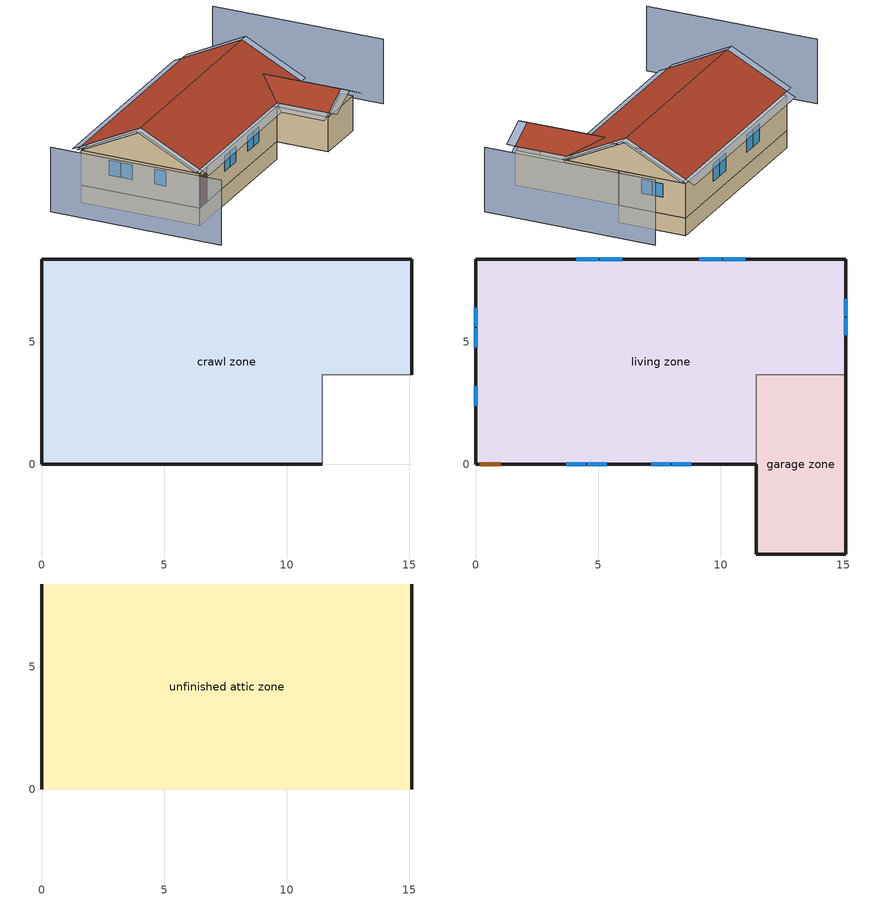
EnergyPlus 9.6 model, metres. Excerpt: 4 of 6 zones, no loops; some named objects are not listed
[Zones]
crawl zone
 floor foundation (FloorFndGrndCS): 0,0 0,8.39 15.1,8.39 15.1,3.66 11.45,3.66 11.45,0 z-1.22
 wall foundation (WallFndGrndCS): 15.1,3.66 15.1,8.39 0,8.39 0,0 11.45,0 z-1.22:0
 wall adiabatic (WallFndGrndCS): 11.45,0 11.45,3.66 15.1,3.66 z-1.22:0
garage zone
 floor foundation (FloorFndGrndUnfinSlab): 11.45,-3.66 11.45,3.66 15.1,3.66 15.1,-3.66 z0
 wall outside (WallExtUninsUnfin): 11.45,0 11.45,-3.66 15.1,-3.66 15.1,3.66 z0:2.44; 11.45,-3.66,2.44 15.1,-3.66,2.44 13.27,-3.66,3.35
 wall to living zone (WallIntFinInsUnfin Reversed): 15.1,3.66 11.45,3.66 11.45,0 z0:2.44
 roof outside (RoofUnfinUninsExt 1): 11.45,0,2.74 11.45,-3.66,2.74 13.27,-3.66,3.66 13.27,1.83,3.66; 15.1,0,2.74 13.27,1.83,3.66 13.27,-3.66,3.66 15.1,-3.66,2.74
living zone
 floor to crawl zone (FloorCSInsFin Reversed): 0,0 0,8.39 15.1,8.39 15.1,3.66 11.45,3.66 11.45,0 z0
 wall outside (WallExtInsFin): 15.1,3.66 15.1,8.39 0,8.39 0,0 0.13,0 1.05,0 11.45,0 z0:2.44
 window (WindowConstruction): 15.1,5.27 15.1,5.99 / 15.1,6.05 15.1,6.78 z1.17:2.13; 3.69,0 4.48,0 / 4.54,0 5.34,0 / 7.16,0 7.95,0 / 8.01,0 8.8,0 z1.08:2.13; 0,6.41 0,5.62 / 0,5.56 0,4.78 / 0,3.19 0,2.41 z1.09:2.13; 11.01,8.39 10.1,8.39 / 10.04,8.39 9.13,8.39 / 5.98,8.39 5.06,8.39 / 5,8.39 4.09,8.39 z0.92:2.13
 door (Door): 0.15,0 1.02,0 z0:2.13
unfinished attic zone
 floor to garage zone (FloorUnfinUninsUnfin): 15.1,3.66 15.1,0 11.45,0 11.45,3.66 z2.44
 floor to living zone (FloorFinInsUnfinAttic): 15.1,8.39 15.1,3.66 11.45,3.66 11.45,0 0,0 0,8.39 z2.44
 wall outside (WallExtUninsUnfin): 0,4.2,4.54 0,8.39,2.44 0,0,2.44; 15.1,4.2,4.54 15.1,0,2.44 15.1,8.39,2.44
 roof outside (RoofUnfinInsExt): 0,4.2,4.84 15.1,4.2,4.84 15.1,8.39,2.74 0,8.39,2.74; 15.1,4.2,4.84 0,4.2,4.84 0,0,2.74 11.45,0,2.74 13.27,1.83,3.66 15.1,0,2.74
shading: -4.57,8.39 -4.57,-3.66 / 19.67,-3.66 19.67,8.39 z0:4.54; 15.1,5.27 15.1,5.99 / 15.1,6.05 15.1,6.78 z1.17:2.13; 3.69,0 4.48,0 / 4.54,0 5.34,0 / 7.16,0 7.95,0 / 8.01,0 8.8,0 z1.08:2.13; 0,6.41 0,5.62 / 0,5.56 0,4.78 / 0,3.19 0,2.41 z1.09:2.13; 11.01,8.39 10.1,8.39 / 10.04,8.39 9.13,8.39 / 5.98,8.39 5.06,8.39 / 5,8.39 4.09,8.39 z0.92:2.13; -0.61,8.39,2.74 -0.61,4.2,4.84 0,4.2,4.84 0,8.39,2.74; 15.71,4.2,4.84 15.71,8.39,2.74 15.1,8.39,2.74 15.1,4.2,4.84; 15.1,9,2.44 0,9,2.44 0,8.39,2.74 15.1,8.39,2.74; 10.84,0,2.44 10.84,-3.66,2.44 11.45,-3.66,2.74 11.45,0,2.74; 11.45,-4.27,2.74 13.27,-4.27,3.66 13.27,-3.66,3.66 11.45,-3.66,2.74; 15.71,-3.66,2.44 15.71,0,2.44 15.1,0,2.74 15.1,-3.66,2.74; 13.27,-4.27,3.66 15.1,-4.27,2.74 15.1,-3.66,2.74 13.27,-3.66,3.66; 15.71,0,2.74 15.71,4.2,4.84 15.1,4.2,4.84 15.1,0,2.74; -0.61,4.2,4.84 -0.61,0,2.74 0,0,2.74 0,4.2,4.84; 0,-0.61,2.44 11.45,-0.61,2.44 11.45,0,2.74 0,0,2.74
[Building]
Building 1: North Axis {deg}=315; Terrain=Suburbs
[Site:Location]
Denver-Aurora-Buckley AFB: Latitude {deg}=39.72; Longitude {deg}=-104.75; Time Zone {hr}=-7; Elevation {m}=1726
[Site:GroundTemperature:Deep]
9.93506, 9.93506, 9.93506, 9.93506, 9.93506, 9.93506, 9.93506, 9.93506, 9.93506, 9.93506, 9.93506, 9.93506
[Site:WaterMainsTemperature]
Calculation Method=Correlation; Annual Average Outdoor Air Temperature {C}=9.93506; Maximum Difference In Monthly Average Outdoor Air Temperatures {deltaC}=27.6077
[Material] Roughness=Rough
Name | Thickness {m} | Conductivity {W/m-K} | Density {kg/m3} | Specific Heat {J/kg-K} | Thermal Absorptance | Solar Absorptance | Visible Absorptance
Asphalt Shingles&#44 Medium | 0.009525 | 0.162714 | 1121.4 | 1465.45 | 0.91 | 0.85 | 0.85
Concrete 4.0 in. | 0.1016 | 1.803125 | 2242.8 | 837.4 | 0.9 | 0.7 | 0.7
Concrete 8.0 in.; FootingMaterial | 0.2032 | 1.803125 | 2242.8 | 837.4 | 0.9 | 0.7 | 0.7
DoorMaterial | 0.04445 | 0.0612267 | 512.64 | 1214.23 | 0.82 | 0.3 | 0.3
Drywall 0.5 in. | 0.0127 | 0.160291 | 801 | 837.4 | 0.9 | 0.5 | 0.1
Floor Covering | 0.0127 | 0.0433444 | 54.468 | 1339.84 | 0.9 | 0.9 | 0.7
FloorFinStudAndAirFloor | 0.1397 | 0.606274 | 67.691 | 1210.98 | 0.82 | 0.3 | 0.3
FloorIns | 0.23495 | 2.59817 | 67.691 | 1210.98 | 0.82 | 0.3 | 0.3
FloorUAAdditionalCeilingIns | 0.266954 | 0.0531827 | 16.02 | 1046.75 | 0.9 | 0.7 | 0.7
FloorUATrussandIns | 0.0889 | 0.0555643 | 50.7834 | 1165.1 | 0.9 | 0.5 | 0.9
res furniture material garage space | 0.1524 | 0.115458 | 640.8 | 1214.23 | 0.9 | 0.6 | 0.1
RoofSheathing | 0.01905 | 0.115458 | 512.64 | 1214.23 | 0.82 | 0.3 | 0.3
RoofStudAndAirRoof | 0.0889 | 4.72679 | 37.0049 | 1207.88 | 0.91 | 0.85 | 0.91
RoofUARoofIns | 0.18415 | 8.02397 | 37.0049 | 1207.88 | 0.91 | 0.85 | 0.91
WallCMU | 0.1524 | 0.510944 | 1001.12 | 852.065 | 0.92 | 0.75 | 0.92
WallCMU 1 | 0.1524 | 0.513384 | 1001.12 | 852.065 | 0.82 | 0.3 | 0.82
WallFurring | 0.0508 | 0.0453207 | 110.334 | 1154.52 | 0.92 | 0.75 | 0.92
WallFurring 1 | 0.0508 | 0.0455371 | 110.334 | 1154.52 | 0.82 | 0.3 | 0.82
WallSheathing | 0.0127 | 0.115458 | 512.64 | 1214.23 | 0.82 | 0.3 | 0.3
WallStudAndCavity | 0.0889 | 0.384544 | 83.0341 | 1211.67 | 0.92 | 0.75 | 0.92
WallStudAndCavity 1 | 0.0889 | 0.397942 | 83.0341 | 1211.67 | 0.82 | 0.3 | 0.3
Wood Floor | 0.015875 | 0.115458 | 544.68 | 1214.23 | 0.9 | 0.7 | 0.7
Wood&#44 Medium/Dark | 0.0254 | 0.102417 | 544.68 | 1172.36 | 0.92 | 0.75 | 0.75
[WindowMaterial:SimpleGlazingSystem]
WindowMaterial: U-Factor {W/m2-K}=2.15764; Solar Heat Gain Coefficient=0.44
[Construction]
Door: DoorMaterial
FloorCSInsFin Reversed: Floor Covering, Wood Floor, RoofSheathing, FloorIns
FloorFinInsUnfinAttic: Drywall 0.5 in., FloorUATrussandIns, FloorUAAdditionalCeilingIns
FloorFndGrndCS; FloorFndGrndUnfinSlab: Concrete 4.0 in.
FloorUnfinUninsUnfin: FloorFinStudAndAirFloor, RoofSheathing
FloorUnfinUninsUnfin Reversed: RoofSheathing, FloorFinStudAndAirFloor
FootingConstruction: FootingMaterial
res furniture construction garage space; res furniture construction living space: res furniture material garage space
RoofUnfinInsExt: Asphalt Shingles&#44 Medium, RoofSheathing, RoofUARoofIns
RoofUnfinUninsExt 1: Asphalt Shingles&#44 Medium, RoofSheathing, RoofStudAndAirRoof
WallExtInsFin: Wood&#44 Medium/Dark, WallSheathing, WallCMU, WallFurring, Drywall 0.5 in.
WallExtUninsUnfin: Wood&#44 Medium/Dark, WallSheathing, WallStudAndCavity
WallFndGrndCS: Concrete 8.0 in.
WallIntFinInsUnfin Reversed: WallFurring 1, WallCMU 1, WallSheathing
WallIntFinUninsFin: WallStudAndCavity 1, Drywall 0.5 in.
WindowConstruction: WindowMaterial
[Zone] Multiplier=1
Name | Part of Total Floor Area | Floor Area {m2} | Volume {m3}
crawl zone; living zone; unfinished attic zone | Yes
garage zone | Yes | 40.1341
res ds res ac asys ret air zone; res ds res fur gas asys ret air zone | No |  | 0.25
[InternalMass]
Name | Construction | Zone or ZoneList | Surface Area {m2}
Merged Surface 29 - Surface 29 Reversed | FloorUnfinUninsUnfin Reversed | garage zone | 13.378
res furniture mass garage space | res furniture construction garage space | garage zone | 2.67561
living space Partition | WallIntFinUninsFin | living zone | 113.342
res furniture mass living space | res furniture construction living space | living zone | 45.3367
[Foundation:Kiva] Wall Height Above Grade {m}=0.2032; Wall Depth Below Slab {m}=0.2032
Name | Footing Wall Construction
Foundation Kiva 1
Foundation Kiva 2 | FootingConstruction
[Foundation:Kiva:Settings]
Soil Conductivity {W/m-K}=1.731; Soil Density {kg/m3}=1842.3; Soil Specific Heat {J/kg-K}=418.7; Ground Solar Absorptivity=0.9; Ground Thermal Absorptivity=0.9; Ground Surface Roughness {m}=0.03; Far-Field Width {m}=40; Deep-Ground Boundary Condition=ZeroFlux; Deep-Ground Depth {m}=40; Minimum Cell Dimension {m}=0.02; Maximum Cell Growth Coefficient=1.5; Simulation Timestep=Hourly
[SurfaceProperty:ExposedFoundationPerimeter] Exposed Perimeter Calculation Method=TotalExposedPerimeter
Name | Total Exposed Perimeter {m}
Surface 20 | 39.6714
Surface 1 | 14.6304
[People]
res occupants|living space: Zone or ZoneList or Space or SpaceList=living zone; Number of People Schedule=occupants; Number of People Calculation Method=People; Number of People=1; Fraction Radiant=0.319734; Sensible Heat Fraction=0.573; Activity Level Schedule=res occupants activity schedule; Carbon Dioxide Generation Rate {m3/s-W}=0; Enable ASHRAE 55 Comfort Warnings=No; Mean Radiant Temperature Calculation Type=ZoneAveraged
[Lights] Design Level Calculation Method=LightingLevel; Return Air Fraction=0; Fraction Radiant=0.6; Fraction Visible=0.2; Fraction Replaceable=1
Name | Zone or ZoneList or Space or SpaceList | Schedule | Lighting Level {W}
res lighting garage garage space | garage zone | lighting_garage | 24.4516
res lighting interior living space | living zone | lighting_interior | 655.084
[ElectricEquipment] Design Level Calculation Method=EquipmentLevel
Name | Zone or ZoneList or Space or SpaceList | Schedule | Design Level {W} | Fraction Latent | Fraction Radiant | Fraction Lost
res freezer | garage zone | res freezer schedule | 47.9573 | 0 | 0 | 0
res cd electric | living zone | clothes_dryer | 565.607 | 0 | 0.6 | 0
res ceil fan | living zone | ceiling_fan | 0 | 0 | 0.558 | 0
res cw | living zone | clothes_washer_power | 681.712 | 0 | 0.48 | 0.2
res dw | living zone | dishwasher_power | 612.364 | 0.15 | 0.36 | 0.25
res infil_1 bath fan; res infil_1 house fan; res infil_1 range fan | living zone | Always On Discrete | 0 | 0 | 0 | 1
res misc plug loads|living space | living zone | plug_loads | 716.368 | 0.021 | 0.558 | 0.049
res range electric | living zone | cooking_range | 1771.31 | 0.3 | 0.24 | 0.3
res refrig | living zone | res refrig schedule | 65.0889 | 0 | 0 | 0
[OtherEquipment] Design Level Calculation Method=EquipmentLevel
Name | Fuel Type | Zone or ZoneList or Space or SpaceList | Schedule | Design Level {W} | Fraction Latent | Fraction Radiant | Fraction Lost
res ds res ac asys RetDCnToAhEquip; res ds res ac asys SupDCnToAhEq; res ds res ac asys SupLatLkToAhEq; res ds res ac asys SupSLkToAhEq; res ds res fur gas asys RetDCnToAhEquip; res ds res fur gas asys SupDCnToAhEq; res ds res fur gas asys SupLatLkToAhEq; res ds res fur gas asys SupSLkToAhEq | None | crawl zone | Always On Discrete | 0
res bath | None | living zone | baths | 4176.03 | 0 | 0 | 0
res cd gas | NaturalGas | living zone | clothes_dryer | 7514.49 | 0.05 | 0.06 | 0.85
res ds res ac asys SupDCnToLvEq; res ds res ac asys SupLatLkToLvEq; res ds res ac asys SupSLkToLvEq; res ds res fur gas asys SupDCnToLvEq; res ds res fur gas asys SupLatLkToLvEq; res ds res fur gas asys SupSLkToLvEq | None | living zone | Always On Discrete | 0
res hot water distribution | None | living zone | showers | 4162.62 | 0 | 0 | 0
res shower | None | living zone | showers | 3032.74 | 0.486891 | 0 | 0
res sink | None | living zone | sinks | 570.38 | 0.311263 | 0 | 0
res ds res ac asys RetDCnToPlEq; res ds res ac asys RetLatLkEq; res ds res ac asys RetSLkEq | None | res ds res ac asys ret air zone | Always On Discrete | 0
res ds res fur gas asys RetDCnToPlEq; res ds res fur gas asys RetLatLkEq; res ds res fur gas asys RetSLkEq | None | res ds res fur gas asys ret air zone | Always On Discrete | 0
[ZoneInfiltration:DesignFlowRate] Schedule=Always On Discrete
Name | Zone or ZoneList | Design Flow Rate Calculation Method | Air Changes per Hour {1/hr} | Constant Term Coefficient | Temperature Term Coefficient | Velocity Term Coefficient | Velocity Squared Term Coefficient | Design Flow Rate {m3/s}
res infil|crawl space | crawl zone | AirChanges/Hour | 2 | 1 | 0 | 0 | 0
res infil_1 flow; res nv_1 flow | living zone | Flow/Zone |  |  |  |  |  | 0
[ZoneInfiltration:EffectiveLeakageArea] Schedule=Always On Discrete
Name | Zone | Effective Air Leakage Area {cm2} | Stack Coefficient | Wind Coefficient
res infil|garage attic space; res infil|garage space | garage zone | 314.515 | 0.000193601 | 5.36539e-05
res infil|unfinished attic space | unfinished attic zone | 4219.77 | 0.000166956 | 3.44341e-05
[ZoneMixing] Schedule=Always On Continuous; Design Flow Rate Calculation Method=Flow/Zone; Design Flow Rate {m3/s}=0
Name | Zone | Source Zone
res ds res ac asys LivToAhMix; res ds res fur gas asys LivToAhMix | crawl zone | living zone
res ds res ac asys AhToLivMix; res ds res fur gas asys AhToLivMix | living zone | crawl zone
[Exterior:Lights]
res lighting exterior: Schedule=lighting_exterior; Design Level {W}=39.3671
[AirLoopHVAC:ReturnPlenum]
Name | Zone
res ac asys return plenum | res ds res ac asys ret air zone
res fur gas asys return plenum | res ds res fur gas asys ret air zone
[EnergyManagementSystem:Sensor]
Name | Output:Variable or Output:Meter | Output:Variable or Output:Meter Index Key
res_af_vw_s | Site Wind Speed
res_ds_res_ac_asys_ah_mfr_s | System Node Mass Flow Rate | Node 19
res_ds_res_ac_asys_ah_tt_s | System Node Temperature | Node 19
res_ds_res_ac_asys_ah_t_s; res_ds_res_fur_gas_asys_ah_t_s | Zone Air Temperature | crawl zone
res_ds_res_ac_asys_ah_vfr_s | System Node Current Density Volume Flow Rate | Node 19
res_ds_res_ac_asys_ah_wt_s | System Node Humidity Ratio | Node 19
res_ds_res_ac_asys_ah_w_s; res_ds_res_fur_gas_asys_ah_w_s | Zone Mean Air Humidity Ratio | crawl zone
res_ds_res_ac_asys_ra_t_s | System Node Temperature | Node 22
res_ds_res_ac_asys_ra_w_s | System Node Humidity Ratio | Node 22
res_ds_res_fur_gas_asys_ah_mfr_s | System Node Mass Flow Rate | Node 26
res_ds_res_fur_gas_asys_ah_tt_s | System Node Temperature | Node 26
res_ds_res_fur_gas_asys_ah_vfr_s | System Node Current Density Volume Flow Rate | Node 26
res_ds_res_fur_gas_asys_ah_wt_s | System Node Humidity Ratio | Node 26
res_ds_res_fur_gas_asys_ra_t_s | System Node Temperature | Node 29
res_ds_res_fur_gas_asys_ra_w_s | System Node Humidity Ratio | Node 29
res_infil_1_bath_sch_s | Schedule Value | res mv_1 bath exhaust schedule
res_infil_1_dryer_sch_s | Schedule Value | clothes_dryer_exhaust
res_infil_1_range_sch_s | Schedule Value | res mv_1 range exhaust schedule
res_infil_1_wh_sch_s | Schedule Value | Always On Discrete
res_nv_1_nva_s | Schedule Value | res nv_1 avail schedule
res_nv_1_sp_s | Schedule Value | res nv_1 temp schedule
res_nv_pb_s | Site Outdoor Air Barometric Pressure
res_nv_wt_s | Site Outdoor Air Humidity Ratio
res_shower_mixsp | Schedule Value | fixtures temperature schedule
[EnergyManagementSystem:Actuator]
Name | Actuated Component Unique | Actuated Component Type | Actuated Component Control Type
res_ds_res_ac_asys_AhToLivMix_act | res ds res ac asys AhToLivMix | ZoneMixing | Air Exchange Flow Rate
res_ds_res_ac_asys_LivToAhMix_act | res ds res ac asys LivToAhMix | ZoneMixing | Air Exchange Flow Rate
res_ds_res_ac_asys_RetDCnToAhEquip_act | res ds res ac asys RetDCnToAhEquip | OtherEquipment | Power Level
res_ds_res_ac_asys_RetDCnToPlEq_act | res ds res ac asys RetDCnToPlEq | OtherEquipment | Power Level
res_ds_res_ac_asys_RetLatLkEq_act | res ds res ac asys RetLatLkEq | OtherEquipment | Power Level
res_ds_res_ac_asys_RetSLkEq_act | res ds res ac asys RetSLkEq | OtherEquipment | Power Level
res_ds_res_ac_asys_SupDCnToAhEq_act | res ds res ac asys SupDCnToAhEq | OtherEquipment | Power Level
res_ds_res_ac_asys_SupDCnToLvEq_act | res ds res ac asys SupDCnToLvEq | OtherEquipment | Power Level
res_ds_res_ac_asys_SupLatLkToAhEq_act | res ds res ac asys SupLatLkToAhEq | OtherEquipment | Power Level
res_ds_res_ac_asys_SupLatLkToLvEq_act | res ds res ac asys SupLatLkToLvEq | OtherEquipment | Power Level
res_ds_res_ac_asys_SupSLkToAhEq_act | res ds res ac asys SupSLkToAhEq | OtherEquipment | Power Level
res_ds_res_ac_asys_SupSLkToLvEq_act | res ds res ac asys SupSLkToLvEq | OtherEquipment | Power Level
res_ds_res_fur_gas_asys_AhToLivMix_act | res ds res fur gas asys AhToLivMix | ZoneMixing | Air Exchange Flow Rate
res_ds_res_fur_gas_asys_LivToAhMix_act | res ds res fur gas asys LivToAhMix | ZoneMixing | Air Exchange Flow Rate
res_ds_res_fur_gas_asys_RetDCnToAhEquip_act | res ds res fur gas asys RetDCnToAhEquip | OtherEquipment | Power Level
res_ds_res_fur_gas_asys_RetDCnToPlEq_act | res ds res fur gas asys RetDCnToPlEq | OtherEquipment | Power Level
res_ds_res_fur_gas_asys_RetLatLkEq_act | res ds res fur gas asys RetLatLkEq | OtherEquipment | Power Level
res_ds_res_fur_gas_asys_RetSLkEq_act | res ds res fur gas asys RetSLkEq | OtherEquipment | Power Level
res_ds_res_fur_gas_asys_SupDCnToAhEq_act | res ds res fur gas asys SupDCnToAhEq | OtherEquipment | Power Level
res_ds_res_fur_gas_asys_SupDCnToLvEq_act | res ds res fur gas asys SupDCnToLvEq | OtherEquipment | Power Level
res_ds_res_fur_gas_asys_SupLatLkToAhEq_act | res ds res fur gas asys SupLatLkToAhEq | OtherEquipment | Power Level
res_ds_res_fur_gas_asys_SupLatLkToLvEq_act | res ds res fur gas asys SupLatLkToLvEq | OtherEquipment | Power Level
res_ds_res_fur_gas_asys_SupSLkToAhEq_act | res ds res fur gas asys SupSLkToAhEq | OtherEquipment | Power Level
res_ds_res_fur_gas_asys_SupSLkToLvEq_act | res ds res fur gas asys SupSLkToLvEq | OtherEquipment | Power Level
res_infil_1_bath_fan_act | res infil_1 bath fan | ElectricEquipment | Electricity Rate
res_infil_1_flow_act | res infil_1 flow | Zone Infiltration | Air Exchange Flow Rate
res_infil_1_house_fan_act | res infil_1 house fan | ElectricEquipment | Electricity Rate
res_infil_1_range_fan_act | res infil_1 range fan | ElectricEquipment | Electricity Rate
res_nv_1_flow_act | res nv_1 flow | Zone Infiltration | Air Exchange Flow Rate
[EnergyManagementSystem:ProgramCallingManager]
res af_1 program calling manager: BeginTimestepBeforePredictor; res_infil_1_program; res_nv_1_program
res ds res ac asys program calling manager: EndOfSystemTimestepAfterHVACReporting; res_ds_res_ac_asys_program
res ds res fur gas asys program calling manager: EndOfSystemTimestepAfterHVACReporting; res_ds_res_fur_gas_asys_program
res shower sag: EndOfSystemTimestepAfterHVACReporting; res_shower_sag
[EnergyManagementSystem:Program]
res_ds_res_ac_asys_program: Set res_ds_res_ac_asys_AhMfr = res_ds_res_ac_asys_ah_mfr_s; Set res_ds_res_ac_asys_FanRtf = res_ds_res_ac_asys_fan_rtf_s; Set res_ds_res_ac_asys_AhVfr = res_ds_res_ac_asys_ah_vfr_s; Set res_ds_res_ac_asys_AhTt = res_ds_res_ac_asys_ah_tt_s; Set res_ds_res_ac_asys_AhWt = res_ds_res_ac_asys_ah_wt_s; Set res_ds_res_ac_asys_RaT = res_ds_res_ac_asys_ra_t_s; Set res_ds_res_ac_asys_RaW = res_ds_res_ac_asys_ra_w_s; Set res_ds_res_ac_asys_AhT = res_ds_res_ac_asys_ah_t_s; Set res_ds_res_ac_asys_AhW = res_ds_res_ac_asys_ah_w_s; Run res_ds_res_ac_asys_lk_subrout; Set res_ds_res_ac_asys_SupSLkToLvEq_act = res_ds_res_ac_asys_SupSLkToLv; Set res_ds_res_ac_asys_SupLatLkToLvEq_act = res_ds_res_ac_asys_SupLatLkToLv; Set res_ds_res_ac_asys_SupDCnToLvEq_act = res_ds_res_ac_asys_SupDCnToLv; Set res_ds_res_ac_asys_SupDCnToAhEq_act = res_ds_res_ac_asys_SupDCnToAh; Set res_ds_res_ac_asys_SupSLkToAhEq_act = res_ds_res_ac_asys_SupSLkToAh; Set res_ds_res_ac_asys_SupLatLkToAhEq_act = res_ds_res_ac_asys_SupLatLkToAh; Set res_ds_res_ac_asys_RetSLkEq_act = res_ds_res_ac_asys_RetSLk; Set res_ds_res_ac_asys_RetLatLkEq_act = res_ds_res_ac_asys_RetLatLk; Set res_ds_res_ac_asys_RetDCnToPlEq_act = res_ds_res_ac_asys_RetDCnToPl; Set res_ds_res_ac_asys_RetDCnToAhEquip_act = res_ds_res_ac_asys_RetDCnToAh; Set res_ds_res_ac_asys_AhToLivMix_act = res_ds_res_ac_asys_AhToLiv; Set res_ds_res_ac_asys_LivToAhMix_act = res_ds_res_ac_asys_LivToAh
res_ds_res_fur_gas_asys_program: Set res_ds_res_fur_gas_asys_AhMfr = res_ds_res_fur_gas_asys_ah_mfr_s; Set res_ds_res_fur_gas_asys_FanRtf = res_ds_res_fur_gas_asys_fan_rtf_s; Set res_ds_res_fur_gas_asys_AhVfr = res_ds_res_fur_gas_asys_ah_vfr_s; Set res_ds_res_fur_gas_asys_AhTt = res_ds_res_fur_gas_asys_ah_tt_s; Set res_ds_res_fur_gas_asys_AhWt = res_ds_res_fur_gas_asys_ah_wt_s; Set res_ds_res_fur_gas_asys_RaT = res_ds_res_fur_gas_asys_ra_t_s; Set res_ds_res_fur_gas_asys_RaW = res_ds_res_fur_gas_asys_ra_w_s; Set res_ds_res_fur_gas_asys_AhT = res_ds_res_fur_gas_asys_ah_t_s; Set res_ds_res_fur_gas_asys_AhW = res_ds_res_fur_gas_asys_ah_w_s; Run res_ds_res_fur_gas_asys_lk_subrout; Set res_ds_res_fur_gas_asys_SupSLkToLvEq_act = res_ds_res_fur_gas_asys_SupSLkToLv; Set res_ds_res_fur_gas_asys_SupLatLkToLvEq_act = res_ds_res_fur_gas_asys_SupLatLkToLv; Set res_ds_res_fur_gas_asys_SupDCnToLvEq_act = res_ds_res_fur_gas_asys_SupDCnToLv; Set res_ds_res_fur_gas_asys_SupDCnToAhEq_act = res_ds_res_fur_gas_asys_SupDCnToAh; Set res_ds_res_fur_gas_asys_SupSLkToAhEq_act = res_ds_res_fur_gas_asys_SupSLkToAh; Set res_ds_res_fur_gas_asys_SupLatLkToAhEq_act = res_ds_res_fur_gas_asys_SupLatLkToAh; Set res_ds_res_fur_gas_asys_RetSLkEq_act = res_ds_res_fur_gas_asys_RetSLk; Set res_ds_res_fur_gas_asys_RetLatLkEq_act = res_ds_res_fur_gas_asys_RetLatLk; Set res_ds_res_fur_gas_asys_RetDCnToPlEq_act = res_ds_res_fur_gas_asys_RetDCnToPl; Set res_ds_res_fur_gas_asys_RetDCnToAhEquip_act = res_ds_res_fur_gas_asys_RetDCnToAh; Set res_ds_res_fur_gas_asys_AhToLivMix_act = res_ds_res_fur_gas_asys_AhToLiv; Set res_ds_res_fur_gas_asys_LivToAhMix_act = res_ds_res_fur_gas_asys_LivToAh
res_infil_1_program: Set p_m = 0.14; Set p_s = 0.22; Set s_m = 270; Set s_s = 370; Set z_m = 9.99744; Set z_s = 2.4384; Set f_t = (((s_m/z_m)^p_m)*((z_s/s_s)^p_s)); Set Tdiff = res_af_1_tin_s-res_af_1_tt_s; Set dT = @Abs Tdiff; Set c = 0.1196; Set Cs = 0.0555; Set Cw = 0.1015; Set n = 0.65; Set sft = (f_t*0.5); Set temp1 = ((c*Cw)*((sft*res_af_vw_s)^(2*n)))^2; Set Qn = (((c*Cs*(dT^n))^2)+temp1)^0.5; Set Tdiff = res_af_1_tin_s-res_af_1_tt_s; Set QWHV = res_infil_1_wh_sch_s*0.0; Set Qrange = res_infil_1_range_sch_s*0.0472; Set Qdryer = res_infil_1_dryer_sch_s*0.0472; Set Qbath = res_infil_1_bath_sch_s*0.0472; Set QductsOut = 0; Set QductsIn = 0; Set QductsOut = QductsOut+res_ds_res_fur_gas_asys_lk_ret_fan_equiv; Set QductsIn = QductsIn+res_ds_res_fur_gas_asys_lk_sup_fan_equiv; Set QductsOut = QductsOut+res_ds_res_ac_asys_lk_ret_fan_equiv; Set QductsIn = QductsIn+res_ds_res_ac_asys_lk_sup_fan_equiv; Set Qout = Qrange+Qbath+Qdryer+QductsOut; Set Qin = QWHV+QductsIn; Set faneff_wh = 1; Set res_infil_1_house_fan_act = (QWHV*300)/faneff_wh*0; Set faneff_sp = 0.4719474432000001; Set res_infil_1_range_fan_act = (Qrange*300)/faneff_sp; Set res_infil_1_bath_fan_act = (Qbath*300)/faneff_sp; Set Qfan = (@Max Qout Qin); If Qfan > 0; Set Qavg = ((Qout + Qin) / 2.0); If ((@Abs (Qout - Qavg)) / Qavg) <= 0.1; Set phi = 1; Else; Set phi = (Qn / (Qn + Qfan)); EndIf; Set Qinf_adj = phi * Qn; Else; Set Qinf_adj = Qn; EndIf; Set res_infil_1_flow_act = Qfan + Qinf_adj
res_nv_1_program: Set Tdiff = res_af_1_tin_s-res_af_1_tt_s; Set dT = (@Abs Tdiff); Set pt = (@RhFnTdbWPb res_af_1_tt_s res_nv_wt_s res_nv_pb_s); Set NVA = 4596.833461283603; Set Cs = 8.963020389461627e-05; Set Cw = 6.158219665777789e-05; Set MNV = 1.5354023485439978; Set MHR = 0.0115; Set MRH = 0.7; Set temp1 = (res_nv_1_nva_s*NVA); Set SGNV = temp1*((((Cs*dT)+(Cw*(res_af_vw_s^2)))^0.5)/1000); If (res_nv_wt_s<MHR) && (pt<MRH) && (res_af_1_tin_s>res_nv_1_sp_s); Set temp2 = (res_af_1_tin_s-res_nv_1_sp_s); Set NVadj1 = temp2/(res_af_1_tin_s-res_af_1_tt_s); Set NVadj2 = (@Min NVadj1 1); Set NVadj3 = (@Max NVadj2 0); Set NVadj = SGNV*NVadj3; Set res_nv_1_flow_act = (@Min NVadj MNV); Else; Set res_nv_1_flow_act = 0; EndIf
res_shower_sag: If res_shower_vol > 0; Set ShowerTime=SystemTimeStep; Else; Set ShowerTime=0; EndIf; If (res_shower_vol > 0) && (res_shower_mixsp > res_shower_tout); Set ShowerSag=SystemTimeStep; Set ShowerE=res_shower_vol*4141170*(res_shower_mixsp-res_shower_tout); Else; Set ShowerSag=0; Set ShowerE=0; EndIf
[EnergyManagementSystem:Subroutine]
res_ds_res_ac_asys_lk_subrout: Set f_sup = 0.13326673326673327; Set f_ret = 0.06673326673326675; Set f_OA = 0.06653346653346652; Set oafrate = f_OA * res_ds_res_ac_asys_AhVfr; Set suplkfrate = f_sup * res_ds_res_ac_asys_AhVfr; Set retlkfrate = f_ret * res_ds_res_ac_asys_AhVfr; Set res_ds_res_ac_asys_AhToLiv = (@Abs (suplkfrate-retlkfrate-oafrate)); Set res_ds_res_ac_asys_LivToAh = 0; Set res_ds_res_ac_asys_lk_sup_fan_equiv = 0; Set res_ds_res_ac_asys_lk_ret_fan_equiv = oafrate; If res_ds_res_ac_asys_AhMfr>0; Set h_SA=(@HFnTdbW res_ds_res_ac_asys_AhTt res_ds_res_ac_asys_AhWt); Set h_AHZ=(@HFnTdbW res_ds_res_ac_asys_AhT res_ds_res_ac_asys_AhW); Set h_RA=(@HFnTdbW res_ds_res_ac_asys_RaT res_ds_res_ac_asys_RaW); Set h_fg=(@HfgAirFnWTdb res_ds_res_ac_asys_AhWt res_ds_res_ac_asys_AhTt); Set SALkQtot=f_sup*res_ds_res_ac_asys_AhMfr*(h_RA-h_SA); Set temp1=h_fg*(res_ds_res_ac_asys_RaW-res_ds_res_ac_asys_AhWt); Set res_ds_res_ac_asys_SupLatLkToLv = f_sup*res_ds_res_ac_asys_AhMfr*temp1; Set res_ds_res_ac_asys_SupSLkToLv = SALkQtot-res_ds_res_ac_asys_SupLatLkToLv; Set eTm=(res_ds_res_ac_asys_FanRtf/(res_ds_res_ac_asys_AhMfr*1006.0))*102.211; Set eTm=0-eTm; Set temp4=res_ds_res_ac_asys_AhT; Set tsup=temp4+((res_ds_res_ac_asys_AhTt-res_ds_res_ac_asys_AhT)*(@Exp eTm)); Set temp5=tsup-res_ds_res_ac_asys_AhTt; Set res_ds_res_ac_asys_SupDCnToLv = res_ds_res_ac_asys_AhMfr*1006.0*temp5; Set res_ds_res_ac_asys_SupDCnToAh = 0-res_ds_res_ac_asys_SupDCnToLv; Set eTm=(res_ds_res_ac_asys_FanRtf/(res_ds_res_ac_asys_AhMfr*1006.0))*18.928; Set eTm=0-eTm; Set temp6=res_ds_res_ac_asys_AhT; Set tret=temp6+((res_ds_res_ac_asys_RaT-res_ds_res_ac_asys_AhT)*(@Exp eTm)); Set temp7=tret-res_ds_res_ac_asys_RaT; Set res_ds_res_ac_asys_RetDCnToPl=res_ds_res_ac_asys_AhMfr*1006.0*temp7; Set res_ds_res_ac_asys_RetDCnToAh=0-res_ds_res_ac_asys_RetDCnToPl; Set res_ds_res_ac_asys_RetLatLk=0; Set temp2=(res_ds_res_ac_asys_AhT-res_ds_res_ac_asys_RaT); Set res_ds_res_ac_asys_RetSLk=f_ret*res_ds_res_ac_asys_AhMfr*1006.0*temp2; Set QtLkToAHZn=f_sup*res_ds_res_ac_asys_AhMfr*(h_SA-h_AHZ); Set temp3=(res_ds_res_ac_asys_AhWt-res_ds_res_ac_asys_AhW); Set res_ds_res_ac_asys_SupLatLkToAh=f_sup*res_ds_res_ac_asys_AhMfr*h_fg; Set res_ds_res_ac_asys_SupLatLkToAh=res_ds_res_ac_asys_SupLatLkToAh*temp3; Set res_ds_res_ac_asys_SupSLkToAh=QtLkToAHZn-res_ds_res_ac_asys_SupLatLkToAh; Else; Set res_ds_res_ac_asys_SupLatLkToLv=0; Set res_ds_res_ac_asys_SupSLkToLv=0; Set res_ds_res_ac_asys_SupDCnToLv=0; Set res_ds_res_ac_asys_SupDCnToAh=0; Set res_ds_res_ac_asys_RetDCnToPl=0; Set res_ds_res_ac_asys_RetDCnToAh=0; Set res_ds_res_ac_asys_RetLatLk=0; Set res_ds_res_ac_asys_RetSLk=0; Set res_ds_res_ac_asys_SupLatLkToAh=0; Set res_ds_res_ac_asys_SupSLkToAh=0; EndIf
res_ds_res_fur_gas_asys_lk_subrout: Set f_sup = 0.13326673326673327; Set f_ret = 0.06673326673326675; Set f_OA = 0.06653346653346652; Set oafrate = f_OA * res_ds_res_fur_gas_asys_AhVfr; Set suplkfrate = f_sup * res_ds_res_fur_gas_asys_AhVfr; Set retlkfrate = f_ret * res_ds_res_fur_gas_asys_AhVfr; Set res_ds_res_fur_gas_asys_AhToLiv = (@Abs (suplkfrate-retlkfrate-oafrate)); Set res_ds_res_fur_gas_asys_LivToAh = 0; Set res_ds_res_fur_gas_asys_lk_sup_fan_equiv = 0; Set res_ds_res_fur_gas_asys_lk_ret_fan_equiv = oafrate; If res_ds_res_fur_gas_asys_AhMfr>0; Set h_SA=(@HFnTdbW res_ds_res_fur_gas_asys_AhTt res_ds_res_fur_gas_asys_AhWt); Set h_AHZ=(@HFnTdbW res_ds_res_fur_gas_asys_AhT res_ds_res_fur_gas_asys_AhW); Set h_RA=(@HFnTdbW res_ds_res_fur_gas_asys_RaT res_ds_res_fur_gas_asys_RaW); Set h_fg=(@HfgAirFnWTdb res_ds_res_fur_gas_asys_AhWt res_ds_res_fur_gas_asys_AhTt); Set SALkQtot=f_sup*res_ds_res_fur_gas_asys_AhMfr*(h_RA-h_SA); Set temp1=h_fg*(res_ds_res_fur_gas_asys_RaW-res_ds_res_fur_gas_asys_AhWt); Set res_ds_res_fur_gas_asys_SupLatLkToLv = f_sup*res_ds_res_fur_gas_asys_AhMfr*temp1; Set res_ds_res_fur_gas_asys_SupSLkToLv = SALkQtot-res_ds_res_fur_gas_asys_SupLatLkToLv; Set eTm=(res_ds_res_fur_gas_asys_FanRtf/(res_ds_res_fur_gas_asys_AhMfr*1006.0))*102.211; Set eTm=0-eTm; Set temp4=res_ds_res_fur_gas_asys_AhT; Set tsup=temp4+((res_ds_res_fur_gas_asys_AhTt-res_ds_res_fur_gas_asys_AhT)*(@Exp eTm)); Set temp5=tsup-res_ds_res_fur_gas_asys_AhTt; Set res_ds_res_fur_gas_asys_SupDCnToLv = res_ds_res_fur_gas_asys_AhMfr*1006.0*temp5; Set res_ds_res_fur_gas_asys_SupDCnToAh = 0-res_ds_res_fur_gas_asys_SupDCnToLv; Set eTm=(res_ds_res_fur_gas_asys_FanRtf/(res_ds_res_fur_gas_asys_AhMfr*1006.0))*18.928; Set eTm=0-eTm; Set temp6=res_ds_res_fur_gas_asys_AhT; Set tret=temp6+((res_ds_res_fur_gas_asys_RaT-res_ds_res_fur_gas_asys_AhT)*(@Exp eTm)); Set temp7=tret-res_ds_res_fur_gas_asys_RaT; Set res_ds_res_fur_gas_asys_RetDCnToPl=res_ds_res_fur_gas_asys_AhMfr*1006.0*temp7; Set res_ds_res_fur_gas_asys_RetDCnToAh=0-res_ds_res_fur_gas_asys_RetDCnToPl; Set res_ds_res_fur_gas_asys_RetLatLk=0; Set temp2=(res_ds_res_fur_gas_asys_AhT-res_ds_res_fur_gas_asys_RaT); Set res_ds_res_fur_gas_asys_RetSLk=f_ret*res_ds_res_fur_gas_asys_AhMfr*1006.0*temp2; Set QtLkToAHZn=f_sup*res_ds_res_fur_gas_asys_AhMfr*(h_SA-h_AHZ); Set temp3=(res_ds_res_fur_gas_asys_AhWt-res_ds_res_fur_gas_asys_AhW); Set res_ds_res_fur_gas_asys_SupLatLkToAh=f_sup*res_ds_res_fur_gas_asys_AhMfr*h_fg; Set res_ds_res_fur_gas_asys_SupLatLkToAh=res_ds_res_fur_gas_asys_SupLatLkToAh*temp3; Set res_ds_res_fur_gas_asys_SupSLkToAh=QtLkToAHZn-res_ds_res_fur_gas_asys_SupLatLkToAh; Else; Set res_ds_res_fur_gas_asys_SupLatLkToLv=0; Set res_ds_res_fur_gas_asys_SupSLkToLv=0; Set res_ds_res_fur_gas_asys_SupDCnToLv=0; Set res_ds_res_fur_gas_asys_SupDCnToAh=0; Set res_ds_res_fur_gas_asys_RetDCnToPl=0; Set res_ds_res_fur_gas_asys_RetDCnToAh=0; Set res_ds_res_fur_gas_asys_RetLatLk=0; Set res_ds_res_fur_gas_asys_RetSLk=0; Set res_ds_res_fur_gas_asys_SupLatLkToAh=0; Set res_ds_res_fur_gas_asys_SupSLkToAh=0; EndIf
[EnergyManagementSystem:GlobalVariable]
res_ds_res_ac_asys_AhMfr
res_ds_res_ac_asys_AhT
res_ds_res_ac_asys_AhToLiv
res_ds_res_ac_asys_AhTt
res_ds_res_ac_asys_AhVfr
res_ds_res_ac_asys_AhW
res_ds_res_ac_asys_AhWt
res_ds_res_ac_asys_FanRtf
res_ds_res_ac_asys_LivToAh
res_ds_res_ac_asys_lk_ret_fan_equiv
res_ds_res_ac_asys_lk_sup_fan_equiv
res_ds_res_ac_asys_RaT
res_ds_res_ac_asys_RaW
res_ds_res_ac_asys_RetDCnToAh
res_ds_res_ac_asys_RetDCnToPl
res_ds_res_ac_asys_RetLatLk
res_ds_res_ac_asys_RetSLk
res_ds_res_ac_asys_SupDCnToAh
res_ds_res_ac_asys_SupDCnToLv
res_ds_res_ac_asys_SupLatLkToAh
res_ds_res_ac_asys_SupLatLkToLv
res_ds_res_ac_asys_SupSLkToAh
res_ds_res_ac_asys_SupSLkToLv
res_ds_res_fur_gas_asys_AhMfr
res_ds_res_fur_gas_asys_AhT
[Schedule:Day:Interval]
res freezer schedule allday1; res freezer schedule allday12; res refrig schedule allday1; res refrig schedule allday12: No, 01:00, 0.610949, 02:00, 0.595675, 03:00, 0.580401, 04:00, 0.565128, 06:00, 0.549854, 07:00, 0.580401, 08:00, 0.610949, 10:00, 0.626223, 12:00, 0.610949, 15:00, 0.641496, 16:00, 0.626223, 17:00, 0.672044, 18:00, 0.733139, 19:00, 0.763686, 20:00, 0.733139, 21:00, 0.717865, 22:00, 0.702591, 23:00, 0.672044, 24:00, 0.626223
res freezer schedule allday2; res refrig schedule allday2: No, 01:00, 0.609489, 02:00, 0.594252, 03:00, 0.579015, 04:00, 0.563777, 06:00, 0.54854, 07:00, 0.579015, 08:00, 0.609489, 10:00, 0.624726, 12:00, 0.609489, 15:00, 0.639964, 16:00, 0.624726, 17:00, 0.670438, 18:00, 0.731387, 19:00, 0.761861, 20:00, 0.731387, 21:00, 0.71615, 22:00, 0.700912, 23:00, 0.670438, 24:00, 0.624726
res freezer schedule allday3; res freezer schedule allday4; res freezer schedule allday5; res refrig schedule allday3; res refrig schedule allday4; res refrig schedule allday5: No, 01:00, 0.791241, 02:00, 0.77146, 03:00, 0.751679, 04:00, 0.731898, 06:00, 0.712117, 07:00, 0.751679, 08:00, 0.791241, 10:00, 0.811022, 12:00, 0.791241, 15:00, 0.830803, 16:00, 0.811022, 17:00, 0.870365, 18:00, 0.949489, 19:00, 0.989051, 20:00, 0.949489, 21:00, 0.929708, 22:00, 0.909927, 23:00, 0.870365, 24:00, 0.811022
res freezer schedule allday6; res freezer schedule allday7; res freezer schedule allday8; res freezer schedule allday9; res refrig schedule allday6; res refrig schedule allday7; res refrig schedule allday8; res refrig schedule allday9: No, 01:00, 0.8, 02:00, 0.78, 03:00, 0.76, 04:00, 0.74, 06:00, 0.72, 07:00, 0.76, 08:00, 0.8, 10:00, 0.82, 12:00, 0.8, 15:00, 0.84, 16:00, 0.82, 17:00, 0.88, 18:00, 0.96, 19:00, 1, 20:00, 0.96, 21:00, 0.94, 22:00, 0.92, 23:00, 0.88, 24:00, 0.82
res freezer schedule allday10; res refrig schedule allday10: No, 01:00, 0.679562, 02:00, 0.662573, 03:00, 0.645584, 04:00, 0.628595, 06:00, 0.611606, 07:00, 0.645584, 08:00, 0.679562, 10:00, 0.696551, 12:00, 0.679562, 15:00, 0.71354, 16:00, 0.696551, 17:00, 0.747518, 18:00, 0.815474, 19:00, 0.849453, 20:00, 0.815474, 21:00, 0.798485, 22:00, 0.781496, 23:00, 0.747518, 24:00, 0.696551
res freezer schedule allday11; res refrig schedule allday11: No, 01:00, 0.675182, 02:00, 0.658303, 03:00, 0.641423, 04:00, 0.624544, 06:00, 0.607664, 07:00, 0.641423, 08:00, 0.675182, 10:00, 0.692062, 12:00, 0.675182, 15:00, 0.708942, 16:00, 0.692062, 17:00, 0.742701, 18:00, 0.810219, 19:00, 0.843978, 20:00, 0.810219, 21:00, 0.793339, 22:00, 0.77646, 23:00, 0.742701, 24:00, 0.692062
Schedule Day 13; res freezer schedule winter design; Schedule Day 8; res refrig schedule winter design: No, 24:00, 0
res freezer schedule summer design; res refrig schedule summer design: No, 24:00, 1
[Schedule:Week:Daily]
res freezer schedule Week Rule - Jan1-Jan28: res freezer schedule allday1, res freezer schedule allday1, res freezer schedule allday1, res freezer schedule allday1, res freezer schedule allday1, res freezer schedule allday1, res freezer schedule allday1, Schedule Day 13, res freezer schedule summer design, res freezer schedule winter design, Schedule Day 13, Schedule Day 13
res freezer schedule Week Rule - Jan29-Feb4: res freezer schedule allday1, res freezer schedule allday1, res freezer schedule allday1, res freezer schedule allday2, res freezer schedule allday2, res freezer schedule allday2, res freezer schedule allday2, Schedule Day 13, res freezer schedule summer design, res freezer schedule winter design, Schedule Day 13, Schedule Day 13
res freezer schedule Week Rule - Feb5-Feb25: res freezer schedule allday2, res freezer schedule allday2, res freezer schedule allday2, res freezer schedule allday2, res freezer schedule allday2, res freezer schedule allday2, res freezer schedule allday2, Schedule Day 13, res freezer schedule summer design, res freezer schedule winter design, Schedule Day 13, Schedule Day 13
res freezer schedule Week Rule - Feb26-Mar4: res freezer schedule allday2, res freezer schedule allday2, res freezer schedule allday2, res freezer schedule allday3, res freezer schedule allday3, res freezer schedule allday3, res freezer schedule allday3, Schedule Day 13, res freezer schedule summer design, res freezer schedule winter design, Schedule Day 13, Schedule Day 13
res freezer schedule Week Rule - Mar5-Mar25: res freezer schedule allday3, res freezer schedule allday3, res freezer schedule allday3, res freezer schedule allday3, res freezer schedule allday3, res freezer schedule allday3, res freezer schedule allday3, Schedule Day 13, res freezer schedule summer design, res freezer schedule winter design, Schedule Day 13, Schedule Day 13
res freezer schedule Week Rule - Mar26-Apr1: res freezer schedule allday3, res freezer schedule allday3, res freezer schedule allday3, res freezer schedule allday3, res freezer schedule allday3, res freezer schedule allday3, res freezer schedule allday4, Schedule Day 13, res freezer schedule summer design, res freezer schedule winter design, Schedule Day 13, Schedule Day 13
res freezer schedule Week Rule - Apr2-Apr29: res freezer schedule allday4, res freezer schedule allday4, res freezer schedule allday4, res freezer schedule allday4, res freezer schedule allday4, res freezer schedule allday4, res freezer schedule allday4, Schedule Day 13, res freezer schedule summer design, res freezer schedule winter design, Schedule Day 13, Schedule Day 13
res freezer schedule Week Rule - Apr30-May6: res freezer schedule allday4, res freezer schedule allday5, res freezer schedule allday5, res freezer schedule allday5, res freezer schedule allday5, res freezer schedule allday5, res freezer schedule allday5, Schedule Day 13, res freezer schedule summer design, res freezer schedule winter design, Schedule Day 13, Schedule Day 13
res freezer schedule Week Rule - May7-May27: res freezer schedule allday5, res freezer schedule allday5, res freezer schedule allday5, res freezer schedule allday5, res freezer schedule allday5, res freezer schedule allday5, res freezer schedule allday5, Schedule Day 13, res freezer schedule summer design, res freezer schedule winter design, Schedule Day 13, Schedule Day 13
res freezer schedule Week Rule - May28-Jun3: res freezer schedule allday5, res freezer schedule allday5, res freezer schedule allday5, res freezer schedule allday5, res freezer schedule allday6, res freezer schedule allday6, res freezer schedule allday6, Schedule Day 13, res freezer schedule summer design, res freezer schedule winter design, Schedule Day 13, Schedule Day 13
res freezer schedule Week Rule - Jun4-Jun24: res freezer schedule allday6, res freezer schedule allday6, res freezer schedule allday6, res freezer schedule allday6, res freezer schedule allday6, res freezer schedule allday6, res freezer schedule allday6, Schedule Day 13, res freezer schedule summer design, res freezer schedule winter design, Schedule Day 13, Schedule Day 13
res freezer schedule Week Rule - Jun25-Jul1: res freezer schedule allday6, res freezer schedule allday6, res freezer schedule allday6, res freezer schedule allday6, res freezer schedule allday6, res freezer schedule allday6, res freezer schedule allday7, Schedule Day 13, res freezer schedule summer design, res freezer schedule winter design, Schedule Day 13, Schedule Day 13
res freezer schedule Week Rule - Jul2-Jul29: res freezer schedule allday7, res freezer schedule allday7, res freezer schedule allday7, res freezer schedule allday7, res freezer schedule allday7, res freezer schedule allday7, res freezer schedule allday7, Schedule Day 13, res freezer schedule summer design, res freezer schedule winter design, Schedule Day 13, Schedule Day 13
res freezer schedule Week Rule - Jul30-Aug5: res freezer schedule allday7, res freezer schedule allday7, res freezer schedule allday8, res freezer schedule allday8, res freezer schedule allday8, res freezer schedule allday8, res freezer schedule allday8, Schedule Day 13, res freezer schedule summer design, res freezer schedule winter design, Schedule Day 13, Schedule Day 13
res freezer schedule Week Rule - Aug6-Aug26: res freezer schedule allday8, res freezer schedule allday8, res freezer schedule allday8, res freezer schedule allday8, res freezer schedule allday8, res freezer schedule allday8, res freezer schedule allday8, Schedule Day 13, res freezer schedule summer design, res freezer schedule winter design, Schedule Day 13, Schedule Day 13
res freezer schedule Week Rule - Aug27-Sep2: res freezer schedule allday8, res freezer schedule allday8, res freezer schedule allday8, res freezer schedule allday8, res freezer schedule allday8, res freezer schedule allday9, res freezer schedule allday9, Schedule Day 13, res freezer schedule summer design, res freezer schedule winter design, Schedule Day 13, Schedule Day 13
res freezer schedule Week Rule - Sep3-Sep30: res freezer schedule allday9, res freezer schedule allday9, res freezer schedule allday9, res freezer schedule allday9, res freezer schedule allday9, res freezer schedule allday9, res freezer schedule allday9, Schedule Day 13, res freezer schedule summer design, res freezer schedule winter design, Schedule Day 13, Schedule Day 13
res freezer schedule Week Rule - Oct1-Oct28: res freezer schedule allday10, res freezer schedule allday10, res freezer schedule allday10, res freezer schedule allday10, res freezer schedule allday10, res freezer schedule allday10, res freezer schedule allday10, Schedule Day 13, res freezer schedule summer design, res freezer schedule winter design, Schedule Day 13, Schedule Day 13
res freezer schedule Week Rule - Oct29-Nov4: res freezer schedule allday10, res freezer schedule allday10, res freezer schedule allday10, res freezer schedule allday11, res freezer schedule allday11, res freezer schedule allday11, res freezer schedule allday11, Schedule Day 13, res freezer schedule summer design, res freezer schedule winter design, Schedule Day 13, Schedule Day 13
res freezer schedule Week Rule - Nov5-Nov25: res freezer schedule allday11, res freezer schedule allday11, res freezer schedule allday11, res freezer schedule allday11, res freezer schedule allday11, res freezer schedule allday11, res freezer schedule allday11, Schedule Day 13, res freezer schedule summer design, res freezer schedule winter design, Schedule Day 13, Schedule Day 13
res freezer schedule Week Rule - Nov26-Dec2: res freezer schedule allday11, res freezer schedule allday11, res freezer schedule allday11, res freezer schedule allday11, res freezer schedule allday11, res freezer schedule allday12, res freezer schedule allday12, Schedule Day 13, res freezer schedule summer design, res freezer schedule winter design, Schedule Day 13, Schedule Day 13
res freezer schedule Week Rule - Dec3-Dec31: res freezer schedule allday12, res freezer schedule allday12, res freezer schedule allday12, res freezer schedule allday12, res freezer schedule allday12, res freezer schedule allday12, res freezer schedule allday12, Schedule Day 13, res freezer schedule summer design, res freezer schedule winter design, Schedule Day 13, Schedule Day 13
res refrig schedule Week Rule - Jan1-Jan28: res refrig schedule allday1, res refrig schedule allday1, res refrig schedule allday1, res refrig schedule allday1, res refrig schedule allday1, res refrig schedule allday1, res refrig schedule allday1, Schedule Day 8, res refrig schedule summer design, res refrig schedule winter design, Schedule Day 8, Schedule Day 8
res refrig schedule Week Rule - Jan29-Feb4: res refrig schedule allday1, res refrig schedule allday1, res refrig schedule allday1, res refrig schedule allday2, res refrig schedule allday2, res refrig schedule allday2, res refrig schedule allday2, Schedule Day 8, res refrig schedule summer design, res refrig schedule winter design, Schedule Day 8, Schedule Day 8
res refrig schedule Week Rule - Feb5-Feb25: res refrig schedule allday2, res refrig schedule allday2, res refrig schedule allday2, res refrig schedule allday2, res refrig schedule allday2, res refrig schedule allday2, res refrig schedule allday2, Schedule Day 8, res refrig schedule summer design, res refrig schedule winter design, Schedule Day 8, Schedule Day 8
res refrig schedule Week Rule - Feb26-Mar4: res refrig schedule allday2, res refrig schedule allday2, res refrig schedule allday2, res refrig schedule allday3, res refrig schedule allday3, res refrig schedule allday3, res refrig schedule allday3, Schedule Day 8, res refrig schedule summer design, res refrig schedule winter design, Schedule Day 8, Schedule Day 8
res refrig schedule Week Rule - Mar5-Mar25: res refrig schedule allday3, res refrig schedule allday3, res refrig schedule allday3, res refrig schedule allday3, res refrig schedule allday3, res refrig schedule allday3, res refrig schedule allday3, Schedule Day 8, res refrig schedule summer design, res refrig schedule winter design, Schedule Day 8, Schedule Day 8
res refrig schedule Week Rule - Mar26-Apr1: res refrig schedule allday3, res refrig schedule allday3, res refrig schedule allday3, res refrig schedule allday3, res refrig schedule allday3, res refrig schedule allday3, res refrig schedule allday4, Schedule Day 8, res refrig schedule summer design, res refrig schedule winter design, Schedule Day 8, Schedule Day 8
res refrig schedule Week Rule - Apr2-Apr29: res refrig schedule allday4, res refrig schedule allday4, res refrig schedule allday4, res refrig schedule allday4, res refrig schedule allday4, res refrig schedule allday4, res refrig schedule allday4, Schedule Day 8, res refrig schedule summer design, res refrig schedule winter design, Schedule Day 8, Schedule Day 8
res refrig schedule Week Rule - Apr30-May6: res refrig schedule allday4, res refrig schedule allday5, res refrig schedule allday5, res refrig schedule allday5, res refrig schedule allday5, res refrig schedule allday5, res refrig schedule allday5, Schedule Day 8, res refrig schedule summer design, res refrig schedule winter design, Schedule Day 8, Schedule Day 8
res refrig schedule Week Rule - May7-May27: res refrig schedule allday5, res refrig schedule allday5, res refrig schedule allday5, res refrig schedule allday5, res refrig schedule allday5, res refrig schedule allday5, res refrig schedule allday5, Schedule Day 8, res refrig schedule summer design, res refrig schedule winter design, Schedule Day 8, Schedule Day 8
res refrig schedule Week Rule - May28-Jun3: res refrig schedule allday5, res refrig schedule allday5, res refrig schedule allday5, res refrig schedule allday5, res refrig schedule allday6, res refrig schedule allday6, res refrig schedule allday6, Schedule Day 8, res refrig schedule summer design, res refrig schedule winter design, Schedule Day 8, Schedule Day 8
res refrig schedule Week Rule - Jun4-Jun24: res refrig schedule allday6, res refrig schedule allday6, res refrig schedule allday6, res refrig schedule allday6, res refrig schedule allday6, res refrig schedule allday6, res refrig schedule allday6, Schedule Day 8, res refrig schedule summer design, res refrig schedule winter design, Schedule Day 8, Schedule Day 8
res refrig schedule Week Rule - Jun25-Jul1: res refrig schedule allday6, res refrig schedule allday6, res refrig schedule allday6, res refrig schedule allday6, res refrig schedule allday6, res refrig schedule allday6, res refrig schedule allday7, Schedule Day 8, res refrig schedule summer design, res refrig schedule winter design, Schedule Day 8, Schedule Day 8
res refrig schedule Week Rule - Jul2-Jul29: res refrig schedule allday7, res refrig schedule allday7, res refrig schedule allday7, res refrig schedule allday7, res refrig schedule allday7, res refrig schedule allday7, res refrig schedule allday7, Schedule Day 8, res refrig schedule summer design, res refrig schedule winter design, Schedule Day 8, Schedule Day 8
res refrig schedule Week Rule - Jul30-Aug5: res refrig schedule allday7, res refrig schedule allday7, res refrig schedule allday8, res refrig schedule allday8, res refrig schedule allday8, res refrig schedule allday8, res refrig schedule allday8, Schedule Day 8, res refrig schedule summer design, res refrig schedule winter design, Schedule Day 8, Schedule Day 8
res refrig schedule Week Rule - Aug6-Aug26: res refrig schedule allday8, res refrig schedule allday8, res refrig schedule allday8, res refrig schedule allday8, res refrig schedule allday8, res refrig schedule allday8, res refrig schedule allday8, Schedule Day 8, res refrig schedule summer design, res refrig schedule winter design, Schedule Day 8, Schedule Day 8
res refrig schedule Week Rule - Aug27-Sep2: res refrig schedule allday8, res refrig schedule allday8, res refrig schedule allday8, res refrig schedule allday8, res refrig schedule allday8, res refrig schedule allday9, res refrig schedule allday9, Schedule Day 8, res refrig schedule summer design, res refrig schedule winter design, Schedule Day 8, Schedule Day 8
res refrig schedule Week Rule - Sep3-Sep30: res refrig schedule allday9, res refrig schedule allday9, res refrig schedule allday9, res refrig schedule allday9, res refrig schedule allday9, res refrig schedule allday9, res refrig schedule allday9, Schedule Day 8, res refrig schedule summer design, res refrig schedule winter design, Schedule Day 8, Schedule Day 8
res refrig schedule Week Rule - Oct1-Oct28: res refrig schedule allday10, res refrig schedule allday10, res refrig schedule allday10, res refrig schedule allday10, res refrig schedule allday10, res refrig schedule allday10, res refrig schedule allday10, Schedule Day 8, res refrig schedule summer design, res refrig schedule winter design, Schedule Day 8, Schedule Day 8
res refrig schedule Week Rule - Oct29-Nov4: res refrig schedule allday10, res refrig schedule allday10, res refrig schedule allday10, res refrig schedule allday11, res refrig schedule allday11, res refrig schedule allday11, res refrig schedule allday11, Schedule Day 8, res refrig schedule summer design, res refrig schedule winter design, Schedule Day 8, Schedule Day 8
res refrig schedule Week Rule - Nov5-Nov25: res refrig schedule allday11, res refrig schedule allday11, res refrig schedule allday11, res refrig schedule allday11, res refrig schedule allday11, res refrig schedule allday11, res refrig schedule allday11, Schedule Day 8, res refrig schedule summer design, res refrig schedule winter design, Schedule Day 8, Schedule Day 8
res refrig schedule Week Rule - Nov26-Dec2: res refrig schedule allday11, res refrig schedule allday11, res refrig schedule allday11, res refrig schedule allday11, res refrig schedule allday11, res refrig schedule allday12, res refrig schedule allday12, Schedule Day 8, res refrig schedule summer design, res refrig schedule winter design, Schedule Day 8, Schedule Day 8
res refrig schedule Week Rule - Dec3-Dec31: res refrig schedule allday12, res refrig schedule allday12, res refrig schedule allday12, res refrig schedule allday12, res refrig schedule allday12, res refrig schedule allday12, res refrig schedule allday12, Schedule Day 8, res refrig schedule summer design, res refrig schedule winter design, Schedule Day 8, Schedule Day 8
[Schedule:Year]
res freezer schedule: res freezer schedule Week Rule - Jan1-Jan28, 1, 1, 1, 28, res freezer schedule Week Rule - Jan29-Feb4, 1, 29, 2, 4, res freezer schedule Week Rule - Feb5-Feb25, 2, 5, 2, 25, res freezer schedule Week Rule - Feb26-Mar4, 2, 26, 3, 4, res freezer schedule Week Rule - Mar5-Mar25, 3, 5, 3, 25, res freezer schedule Week Rule - Mar26-Apr1, 3, 26, 4, 1, res freezer schedule Week Rule - Apr2-Apr29, 4, 2, 4, 29, res freezer schedule Week Rule - Apr30-May6, 4, 30, 5, 6, res freezer schedule Week Rule - May7-May27, 5, 7, 5, 27, res freezer schedule Week Rule - May28-Jun3, 5, 28, 6, 3, res freezer schedule Week Rule - Jun4-Jun24, 6, 4, 6, 24, res freezer schedule Week Rule - Jun25-Jul1, 6, 25, 7, 1, res freezer schedule Week Rule - Jul2-Jul29, 7, 2, 7, 29, res freezer schedule Week Rule - Jul30-Aug5, 7, 30, 8, 5, res freezer schedule Week Rule - Aug6-Aug26, 8, 6, 8, 26, res freezer schedule Week Rule - Aug27-Sep2, 8, 27, 9, 2, res freezer schedule Week Rule - Sep3-Sep30, 9, 3, 9, 30, res freezer schedule Week Rule - Oct1-Oct28, 10, 1, 10, 28, res freezer schedule Week Rule - Oct29-Nov4, 10, 29, 11, 4, res freezer schedule Week Rule - Nov5-Nov25, 11, 5, 11, 25, res freezer schedule Week Rule - Nov26-Dec2, 11, 26, 12, 2, res freezer schedule Week Rule - Dec3-Dec31, 12, 3, 12, 31
res refrig schedule: res refrig schedule Week Rule - Jan1-Jan28, 1, 1, 1, 28, res refrig schedule Week Rule - Jan29-Feb4, 1, 29, 2, 4, res refrig schedule Week Rule - Feb5-Feb25, 2, 5, 2, 25, res refrig schedule Week Rule - Feb26-Mar4, 2, 26, 3, 4, res refrig schedule Week Rule - Mar5-Mar25, 3, 5, 3, 25, res refrig schedule Week Rule - Mar26-Apr1, 3, 26, 4, 1, res refrig schedule Week Rule - Apr2-Apr29, 4, 2, 4, 29, res refrig schedule Week Rule - Apr30-May6, 4, 30, 5, 6, res refrig schedule Week Rule - May7-May27, 5, 7, 5, 27, res refrig schedule Week Rule - May28-Jun3, 5, 28, 6, 3, res refrig schedule Week Rule - Jun4-Jun24, 6, 4, 6, 24, res refrig schedule Week Rule - Jun25-Jul1, 6, 25, 7, 1, res refrig schedule Week Rule - Jul2-Jul29, 7, 2, 7, 29, res refrig schedule Week Rule - Jul30-Aug5, 7, 30, 8, 5, res refrig schedule Week Rule - Aug6-Aug26, 8, 6, 8, 26, res refrig schedule Week Rule - Aug27-Sep2, 8, 27, 9, 2, res refrig schedule Week Rule - Sep3-Sep30, 9, 3, 9, 30, res refrig schedule Week Rule - Oct1-Oct28, 10, 1, 10, 28, res refrig schedule Week Rule - Oct29-Nov4, 10, 29, 11, 4, res refrig schedule Week Rule - Nov5-Nov25, 11, 5, 11, 25, res refrig schedule Week Rule - Nov26-Dec2, 11, 26, 12, 2, res refrig schedule Week Rule - Dec3-Dec31, 12, 3, 12, 31
[Schedule:Constant]
Name | Hourly Value
Always On Discrete; Always On Continuous | 1
res occupants activity schedule | 112.539
[Schedule:File] File=C:\Users\chmat\Desktop\THESIS\Final Building Models\CSV\bldg0316423.csv; Rows to Skip at Top=1; Number of Hours of Data=8760; Column Separator=Comma; Interpolate to Timestep=No; Minutes per Item=15
Name | Column Number
lighting_garage | 4
occupants | 1
lighting_interior | 2
clothes_dryer | 11
ceiling_fan | 16
clothes_washer_power | 10
dishwasher_power | 8
plug_loads | 17
cooking_range | 6
baths | 13
showers | 14
sinks | 15
lighting_exterior | 3
